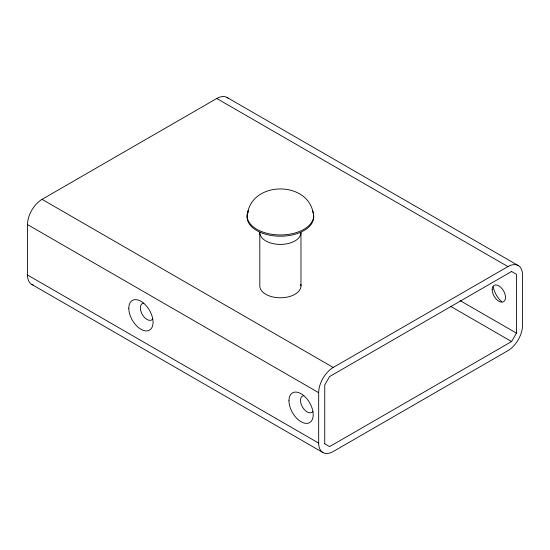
<?xml version="1.0" encoding="UTF-8"?>
<svg xmlns="http://www.w3.org/2000/svg" width="550" height="550" viewBox="0 0 550 550"><rect width="100%" height="100%" fill="white"/><g stroke="black" fill="none" stroke-linecap="round" stroke-linejoin="round"><path stroke-width="0.82" d="M247.569 213.448C252.471 180.785 308.303 180.785 313.204 213.448M324.397 443.609L329.594 446.614L511.582 341.543L516.436 333.135L516.436 274.299L511.239 271.301M33.199 285.051A20.591 11.887 -60 0 1 27.5 275L27.5 224.565A20.591 11.887 -60 0 1 42.061 199.347L216.762 98.484A20.591 11.887 -60 0 1 228.312 98.395M318.677 443.107L318.677 392.679A20.591 11.887 -60 0 1 333.238 367.462L507.939 266.592A20.591 11.887 -60 0 1 522.5 275L522.5 325.435A20.591 11.887 -60 0 1 507.939 350.653L333.238 451.516A20.591 11.887 -60 0 1 318.677 443.107L27.5 275M511.582 271.501L329.594 376.564L324.741 384.973L324.741 443.809M227.061 97.467L518.237 265.574M216.762 98.484L507.939 266.592M460.006 300.561L516.436 333.135M450.697 306.391L511.582 341.543M42.061 199.347L333.238 367.462M27.5 224.565L318.677 392.679M31.763 284.426L322.939 452.533M300.974 285.897L300.974 232.526A20.591 11.887 0 0 1 280.39 244.413A20.591 11.887 0 0 1 259.799 232.526L259.799 285.897A20.591 11.887 0 0 0 281.731 297.763A20.591 11.887 0 0 0 300.802 284.35M312.929 411.421A9.439 5.445 60 0 1 302.431 406.959A9.439 5.445 60 0 1 303.813 395.636M152.783 318.966A9.439 5.445 60 0 1 142.285 314.497A9.439 5.445 60 0 1 143.667 303.174M501.655 301.682A17.16 9.907 60 0 1 493.158 286.777M313.562 215.318A33.302 19.223 0 0 1 277.482 236.143A33.302 19.223 0 0 1 248.222 212.018M312.551 210.739A33.302 19.223 0 0 1 280.39 234.939A33.302 19.223 0 0 1 248.222 210.739M288.949 400.73A17.16 9.907 60 0 0 307.147 423.369A17.16 9.907 60 0 0 307.147 399.107A17.16 9.907 60 0 0 288.949 400.73M128.803 308.275A17.16 9.907 60 0 0 147.001 330.907A17.16 9.907 60 0 0 147.001 306.646A17.16 9.907 60 0 0 128.803 308.275M492.168 289.712A9.439 5.445 60 0 0 502.178 302.163A9.439 5.445 60 0 0 502.178 288.819A9.439 5.445 60 0 0 492.168 289.712"/></g></svg>
